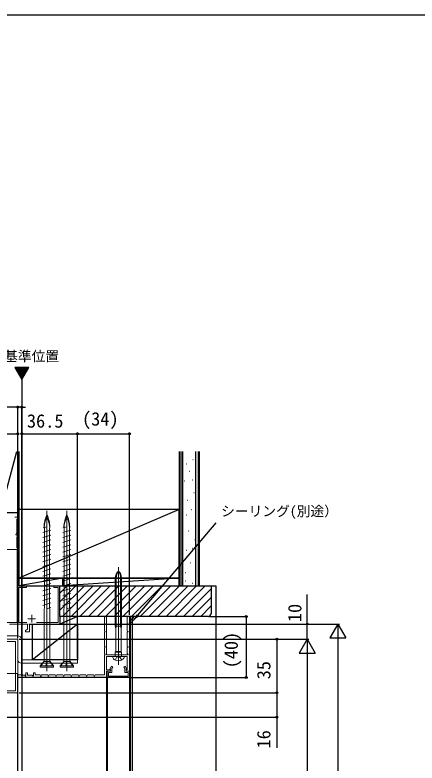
# Model space of a CAD drawing. Units: millimetres, scale not verified. Extents: x -525 to 525, y -783 to 779.
# Drawn here: x -154.9 to 108.4, y 256.7 to 747.1 of the extents above; entities that cross this region are included whole.
import ezdxf
from ezdxf.enums import TextEntityAlignment as Align

# ---------------------------------------------------------------- set-up
doc = ezdxf.new("R2010")
doc.units = ezdxf.units.MM
doc.header["$LTSCALE"] = 4
for name, color, linetype in [('0-1_USER1', 3, 'Continuous'), ('0-4_YKK_12', 2, 'Continuous'), ('0-6_YKK_D', 6, 'Continuous'), ('0-7_YKK_ZWAK', 7, 'Continuous'), ('0-8_YSS_K', 3, 'Continuous'), ('0-9_YSS_KE', 3, 'Continuous')]:
    doc.layers.add(name, color=color, linetype=linetype)
for name, color, linetype, lineweight in [('0-2_YKK_11', 211, 'Continuous', 18), ('0-3_YKK_11E', 4, 'Continuous', 18), ('0-5_YKK_13', 4, 'Continuous', 18)]:
    doc.layers.add(name, color=color, linetype=linetype, lineweight=lineweight)
doc.styles.add('ＭＳ ゴシック', font='')
doc.styles.get('ＭＳ ゴシック').set_extended_font_data('MS Gothic')

msp = doc.modelspace()

# ---------------------------------------------------------------- linework, layer by layer
at = {"layer": '0-2_YKK_11', "color": 30}
for points in [[(-112.834, 313.73), (-112.43, 314.43), (-108.469, 314.43), (-108.065, 313.73), (-107.834, 313.73), (-107.43, 314.43), (-103.469, 314.43), (-103.065, 313.73), (-102.834, 313.73), (-102.43, 314.43), (-96.35, 314.43), (-96.35, 327.426), (-95.85, 327.715), (-95.85, 327.946), (-96.35, 328.234), (-96.35, 332.426), (-95.85, 332.715), (-95.85, 332.946), (-96.35, 333.234), (-96.35, 337.426), (-95.85, 337.715), (-95.85, 337.946), (-96.35, 338.234), (-96.35, 342.426), (-95.85, 342.715), (-95.85, 342.946), (-96.35, 343.234), (-96.35, 347.426), (-95.85, 347.715), (-95.85, 347.946), (-96.35, 348.234), (-96.35, 352.426), (-95.65, 352.83)], [(-95.65, 352.83), (-94.95, 352.83), (-94.95, 327.63)], [(-94.95, 327.63), (-80.932, 327.63), (-80.825, 327.889), (-81.35, 328.413), (-81.35, 332.426), (-80.85, 332.715), (-80.85, 332.946), (-81.35, 333.234), (-81.35, 337.426), (-80.85, 337.715), (-80.85, 337.946), (-81.35, 338.234), (-81.35, 342.426), (-80.85, 342.715), (-80.85, 342.946), (-81.35, 343.234), (-81.35, 347.426), (-80.85, 347.715), (-80.85, 347.946), (-81.35, 348.234), (-81.35, 352.426), (-80.65, 352.83)], [(-80.65, 352.83), (-79.95, 352.83), (-79.95, 316.83)], [(-79.95, 316.83), (-82.15, 316.83), (-82.15, 317.83), (-81.35, 317.83), (-81.35, 326.53), (-86.691, 326.53), (-86.875, 326.65), (-87.425, 326.65), (-87.608, 326.53), (-94.95, 326.53), (-94.95, 317.83), (-92.25, 317.83), (-92.25, 316.83), (-94.95, 316.83), (-94.95, 312.83)], [(-94.95, 312.83), (-152.95, 312.83), (-152.95, 314.43), (-149.95, 314.43), (-149.75, 314.23), (-148.532, 314.23), (-147.997, 313.694), (-147.75, 313.797), (-147.75, 315.83), (-146.75, 315.83), (-146.75, 314.23), (-143.532, 314.23), (-143.041, 313.739), (-142.75, 313.86), (-142.75, 315.83), (-141.75, 315.83), (-141.75, 314.43), (-138.469, 314.43), (-138.065, 313.73), (-137.834, 313.73), (-137.43, 314.43), (-133.469, 314.43), (-133.065, 313.73), (-132.834, 313.73), (-132.43, 314.43), (-128.469, 314.43), (-128.065, 313.73), (-127.834, 313.73), (-127.43, 314.43), (-123.469, 314.43), (-123.065, 313.73), (-122.834, 313.73), (-122.43, 314.43), (-118.469, 314.43), (-118.065, 313.73), (-117.834, 313.73), (-117.43, 314.43), (-113.469, 314.43), (-113.065, 313.73), (-112.834, 313.73)]]:
    msp.add_lwpolyline(points, dxfattribs=at)
at = {"layer": '0-2_YKK_11'}
for points in [[(-178.05, 337.829), (-152.95, 337.829), (-152.95, 302.829), (-171.45, 302.829)], [(-175.15, 305.829), (-175.15, 331.629), (-174.1, 331.629), (-174.1, 336.629), (-164.75, 336.629), (-164.45, 336.329), (-154.45, 336.329), (-154.45, 304.029), (-166.751, 304.029)]]:
    msp.add_lwpolyline(points, dxfattribs=at)
at = {"layer": '0-2_YKK_11', "color": 30}
msp.add_lwpolyline([(-79.95, 312.83), (-94.45, 312.83), (-94.45, 316.83), (-92.35, 316.83), (-92.35, 317.93), (-92.723, 318.146), (-91.577, 320.13), (-90.884, 319.73), (-91.55, 318.578), (-91.55, 316.03), (-93.65, 316.03), (-93.65, 313.73), (-80.75, 313.73), (-80.75, 316.03), (-82.85, 316.03), (-82.85, 318.578), (-83.515, 319.73), (-82.822, 320.13), (-81.676, 318.146), (-82.05, 317.93), (-82.05, 316.83), (-79.95, 316.83)], close=True, dxfattribs=at)
at = {"layer": '0-3_YKK_11E'}
for p, q in [((-143.949, 353.83), (-143.949, 348.83)), ((-146.449, 351.33), (-141.449, 351.33))]:
    msp.add_line(p, q, dxfattribs=at)
for points in [[(-147.124, 348.93), (-152.449, 348.93), (-152.449, 371.83), (-147.449, 371.83), (-147.449, 372.83), (-152.449, 372.83), (-152.449, 397.83), (-153.749, 397.83), (-153.749, 404.93), (-152.449, 404.93), (-152.449, 406.13), (-154.076, 406.13), (-154.273, 406.47), (-153.749, 407.377), (-153.749, 416.63), (-152.449, 416.63), (-152.449, 417.83), (-154.949, 417.83)], [(-181.274, 348.93), (-153.549, 348.93), (-153.549, 396.73), (-174.849, 396.73), (-174.849, 393.756), (-173.187, 392.093)], [(-158.449, 347.83), (-146.649, 347.83), (-146.649, 344.381), (-147.949, 343.63), (-147.949, 342.83), (-145.449, 342.83), (-145.449, 347.83), (-125.449, 347.83), (-125.449, 372.83), (-129.449, 372.83), (-129.449, 371.73)], [(-129.449, 371.73), (-126.649, 371.73), (-126.649, 348.93), (-140.774, 348.93)]]:
    msp.add_lwpolyline(points, dxfattribs=at)
at = {"layer": '0-4_YKK_12'}
for p, q in [((-154.824, 515.771), (-154.528, 516.067)), ((-154.566, 515.322), (-153.821, 516.067)), ((-154.307, 514.874), (-153.114, 516.067)), ((-154.048, 514.426), (-152.407, 516.067)), ((-153.789, 513.977), (-151.699, 516.067)), ((-153.53, 513.529), (-150.992, 516.067)), ((-153.272, 513.081), (-150.285, 516.067)), ((-153.013, 512.633), (-149.578, 516.067)), ((-152.754, 512.184), (-148.871, 516.067)), ((-152.495, 511.736), (-148.164, 516.067)), ((-152.236, 511.288), (-147.457, 516.067)), ((-151.977, 510.839), (-146.75, 516.067)), ((-151.719, 510.391), (-146.043, 516.067)), ((-151.46, 509.943), (-146.677, 514.726)), ((-151.201, 509.495), (-147.643, 513.053)), ((-150.942, 509.046), (-148.609, 511.38)), ((-150.683, 508.598), (-149.575, 509.707)), ((-150.449, 508.192), (-150.449, -182.947)), ((-79.753, 352.83), (-79.753, 312.83)), ((-79.453, 352.83), (-79.453, 117.057)), ((-77.953, 117.057), (-77.953, 352.83)), ((-152.949, 117.057), (-152.95, 315.329)), ((-79.753, 312.83), (-152.95, 312.83)), ((-94.95, 312.83), (-94.95, 117.057)), ((-94.45, 312.83), (-94.451, 117.057)), ((-79.95, 312.83), (-79.951, 117.057))]:
    msp.add_line(p, q, dxfattribs=at)
msp.add_lwpolyline([(-154.996, 516.067), (-150.449, 508.192), (-145.902, 516.067)], close=True, dxfattribs=at)
at = {"layer": '0-5_YKK_13'}
for p, q in [((-133.95, 316.985), (-133.95, 421.984)), ((-120.95, 316.985), (-120.95, 421.984)), ((-136.6, 407.734), (-131.3, 409.376)), ((-136.46, 410.833), (-133.95, 411.611)), ((-135.85, 411.485), (-135.756, 411.051)), ((-135.624, 360.336), (-135.624, 411.092)), ((-132.05, 411.485), (-132.275, 410.535)), ((-132.275, 358.317), (-132.275, 410.535)), ((-123.6, 407.734), (-118.3, 409.376)), ((-123.46, 410.833), (-120.95, 411.611)), ((-122.85, 411.485), (-122.756, 411.051)), ((-122.624, 360.336), (-122.624, 411.092)), ((-119.05, 411.485), (-119.275, 410.535)), ((-119.275, 358.317), (-119.275, 410.535)), ((-136.6, 404.554), (-131.3, 406.196)), ((-136.6, 401.374), (-131.3, 403.016)), ((-123.6, 404.554), (-118.3, 406.196)), ((-123.6, 401.374), (-118.3, 403.016)), ((-136.6, 398.194), (-131.3, 399.836)), ((-123.6, 398.194), (-118.3, 399.836)), ((-136.6, 395.014), (-131.3, 396.656)), ((-136.6, 391.834), (-131.3, 393.476)), ((-123.6, 395.014), (-118.3, 396.656)), ((-123.6, 391.834), (-118.3, 393.476)), ((-136.6, 388.654), (-131.3, 390.296)), ((-123.6, 388.654), (-118.3, 390.296)), ((-136.6, 385.474), (-131.3, 387.116)), ((-136.6, 382.294), (-131.3, 383.936)), ((-123.6, 385.474), (-118.3, 387.116)), ((-123.6, 382.294), (-118.3, 383.936)), ((-136.6, 379.114), (-131.3, 380.756)), ((-123.6, 379.114), (-118.3, 380.756)), ((-136.6, 375.934), (-131.3, 377.576)), ((-136.6, 372.754), (-131.3, 374.396)), ((-123.6, 375.934), (-118.3, 377.576)), ((-123.6, 372.754), (-118.3, 374.396)), ((-136.6, 369.574), (-131.3, 371.216)), ((-136.6, 366.394), (-131.3, 368.036)), ((-123.6, 369.574), (-118.3, 371.216)), ((-123.6, 366.394), (-118.3, 368.036)), ((-136.6, 363.214), (-131.3, 364.856)), ((-123.6, 363.214), (-118.3, 364.856)), ((-136.6, 360.034), (-131.3, 361.676)), ((-135.85, 357.485), (-135.624, 358.5)), ((-135.624, 358.5), (-135.624, 360.336)), ((-133.95, 357.798), (-131.439, 358.576)), ((-132.05, 357.485), (-132.254, 358.323)), ((-123.6, 360.034), (-118.3, 361.676)), ((-122.85, 357.485), (-122.624, 358.5)), ((-122.624, 358.5), (-122.624, 360.336)), ((-120.95, 357.798), (-118.439, 358.576)), ((-119.05, 357.485), (-119.254, 358.323)), ((-135.85, 357.485), (-135.85, 323.364)), ((-132.05, 323.501), (-132.05, 357.485)), ((-122.85, 357.485), (-122.85, 323.364)), ((-119.05, 323.501), (-119.05, 357.485)), ((-85.1, 346.53), (-89.2, 346.53)), ((-88.9, 344.73), (-89.2, 346.53)), ((-88.9, 344.73), (-88.6, 346.53)), ((-88.9, 329.85), (-88.9, 344.73)), ((-85.4, 344.73), (-85.7, 346.53)), ((-85.4, 344.73), (-85.1, 346.53)), ((-85.4, 329.85), (-85.4, 344.73)), ((-89.2, 329.33), (-85.1, 329.33)), ((-89.2, 326.83), (-89.2, 329.33)), ((-85.1, 329.33), (-85.4, 329.85)), ((-85.1, 326.83), (-85.1, 329.33)), ((-90.95, 326.53), (-90.95, 326.481)), ((-90.95, 326.53), (-83.35, 326.53)), ((-83.35, 326.481), (-83.35, 326.53)), ((-138.35, 320.385), (-135.735, 323.501)), ((-138.35, 320.385), (-129.55, 320.385)), ((-138.35, 320.385), (-138.35, 319.785)), ((-129.85, 319.485), (-138.05, 319.485)), ((-138.033, 320.385), (-135.741, 323.328)), ((-135.741, 323.328), (-135.735, 323.501)), ((-134.119, 323.328), (-135.741, 323.328)), ((-134.662, 320.385), (-134.119, 323.328)), ((-133.894, 323.501), (-134.419, 320.385)), ((-134.343, 320.385), (-133.903, 323.328)), ((-134.119, 323.328), (-133.894, 323.501)), ((-133.903, 323.328), (-133.894, 323.501)), ((-132.2, 323.328), (-133.903, 323.328)), ((-132.05, 323.501), (-132.2, 323.328)), ((-129.926, 320.385), (-132.2, 323.328)), ((-129.55, 320.385), (-132.05, 323.501)), ((-129.55, 319.785), (-129.55, 320.385)), ((-125.35, 320.385), (-122.735, 323.501)), ((-125.35, 320.385), (-116.55, 320.385)), ((-125.35, 320.385), (-125.35, 319.785)), ((-116.85, 319.485), (-125.05, 319.485)), ((-125.033, 320.385), (-122.741, 323.328)), ((-122.741, 323.328), (-122.735, 323.501)), ((-121.119, 323.328), (-122.741, 323.328)), ((-121.662, 320.385), (-121.119, 323.328)), ((-120.894, 323.501), (-121.419, 320.385)), ((-121.343, 320.385), (-120.903, 323.328)), ((-121.119, 323.328), (-120.894, 323.501)), ((-120.903, 323.328), (-120.894, 323.501)), ((-119.2, 323.328), (-120.903, 323.328)), ((-119.05, 323.501), (-119.2, 323.328)), ((-116.926, 320.385), (-119.2, 323.328)), ((-116.55, 320.385), (-119.05, 323.501)), ((-116.55, 319.785), (-116.55, 320.385))]:
    msp.add_line(p, q, dxfattribs=at)
at = {"layer": '0-5_YKK_13', "color": 80}
for p, q in [((-202.95, 337.83), (-152.95, 337.83)), ((-152.95, 337.83), (-152.95, 324.43)), ((-150.65, 337.83), (-150.65, 324.43)), ((-150.65, 324.43), (-113.95, 324.43)), ((-113.95, 322.13), (-113.95, 324.43)), ((-150.65, 322.13), (-113.95, 322.13))]:
    msp.add_line(p, q, dxfattribs=at)
at = {"layer": '0-5_YKK_13'}
for points in [[(-87.15, 321.155), (-87.15, 352.83), (-87.15, 385.188)], [(-89.2, 346.53), (-89.2, 352.83), (-89.2, 378.014)], [(-88.6, 346.53), (-88.6, 352.83), (-88.6, 378.014)], [(-85.7, 346.53), (-85.7, 352.83), (-85.7, 378.014)], [(-85.1, 346.53), (-85.1, 352.83), (-85.1, 378.014)], [(-89.2, 329.33), (-88.9, 329.85), (-85.4, 329.85)], [(-89.3, 324.139), (-88.295, 325.99), (-87.15, 326.598)], [(-85, 324.139), (-86.005, 325.99), (-87.15, 326.598)]]:
    msp.add_lwpolyline(points, dxfattribs=at)
at = {"layer": '0-5_YKK_13', "color": 80}
msp.add_lwpolyline([(-202.95, 337.83), (-202.95, 340.13), (-152.95, 340.13)], dxfattribs=at)
at = {"layer": '0-5_YKK_13'}
msp.add_lwpolyline([(-233.95, 337.83), (-152.95, 337.83), (-152.95, 315.329), (-233.95, 315.329)], close=True, dxfattribs=at)
for centre, radius, start, end in [((-113.234, 410.538), 22.635, 156.89336, 177.60385), ((-118.065, 409.981), 17.748, 155.60689, 176.19629), ((-133.95, 417.173), 0.312, 26.38444, 153.61556), ((-133.95, 419.368), 0.117, 27.35017, 152.64983), ((-154.665, 410.538), 22.635, 2.39615, 23.10664), ((-149.834, 409.981), 17.748, 3.82521, 24.39311), ((-100.234, 410.538), 22.635, 156.89336, 177.60385), ((-105.065, 409.981), 17.748, 155.60689, 176.19629), ((-120.95, 417.173), 0.312, 26.38444, 153.61556), ((-120.95, 419.368), 0.117, 27.35017, 152.64983), ((-141.665, 410.538), 22.635, 2.39615, 23.10664), ((-136.834, 409.981), 17.748, 3.82521, 24.39311), ((-83.2, 378.014), 6, 131.17289, 180), ((-80.841, 378.014), 7.759, 144.40102, 180), ((-91.1, 378.014), 6, 0, 48.82711), ((-93.458, 378.014), 7.759, 0, 35.59898), ((-88.55, 326.481), 2.4, 180, 234.31467), ((-87.15, 328.43), 4.8, 234.31467, 305.68533), ((-89.5, 326.83), 0.3, 270, 0), ((-84.8, 326.83), 0.3, 180, 270), ((-85.75, 326.481), 2.4, 305.68533, 0), ((-138.05, 319.785), 0.3, 180, 270), ((-129.85, 319.785), 0.3, 270, 0), ((-125.05, 319.785), 0.3, 180, 270), ((-116.85, 319.785), 0.3, 270, 0)]:
    msp.add_arc(centre, radius, start, end, dxfattribs=at)
at = {"layer": '0-5_YKK_13', "color": 80}
for centre, start, end in [((-152.95, 337.83), 0, 90), ((-150.65, 324.43), 180, 270)]:
    msp.add_arc(centre, 2.3, start, end, dxfattribs=at)
at = {"layer": '0-6_YKK_D'}
for p, q in [((-152.95, 338.53), (-152.95, 490.914)), ((-150.449, 313.83), (-150.449, 490.914)), ((-152.95, 489.914), (-180.277, 489.914)), ((-150.449, 489.914), (-152.95, 489.914)), ((-150.449, 489.914), (-147.899, 489.914)), ((-233.95, 472.43), (-152.95, 472.43)), ((-152.95, 338.53), (-152.95, 473.43)), ((-150.449, 313.83), (-150.449, 473.43)), ((-150.449, 472.43), (-113.95, 472.43)), ((-113.95, 325.43), (-113.95, 473.43)), ((-113.95, 325.43), (-113.95, 473.43)), ((-113.95, 472.43), (-79.95, 472.43)), ((-79.95, 353.83), (-79.95, 473.43)), ((-27.449, 352.83), (-2.449, 352.83)), ((-3.449, 352.83), (-3.449, 312.83)), ((-145.849, 347.83), (37.551, 347.83)), ((-145.849, 347.83), (57.551, 347.83)), ((56.551, 347.83), (51.301, 338.737)), ((56.551, 347.83), (61.801, 338.737)), ((56.551, 347.83), (56.551, 329.644)), ((51.301, 338.737), (61.801, 338.737)), ((-152.25, 337.83), (37.551, 337.83)), ((-152.25, 337.83), (37.551, 337.83)), ((-122.25, 337.83), (17.55, 337.83)), ((16.55, 337.83), (16.55, 302.83)), ((36.551, 337.83), (31.301, 328.736)), ((36.551, 337.83), (41.801, 328.736)), ((36.551, 337.83), (36.551, 319.643)), ((56.551, 337.33), (56.551, -100.67)), ((31.301, 328.736), (41.801, 328.736)), ((36.551, 327.33), (36.551, -100.67)), ((-79.25, 312.83), (-2.449, 312.83)), ((-152.25, 302.829), (17.551, 302.829)), ((-122.25, 302.83), (17.55, 302.83)), ((-170.75, 286.829), (17.551, 286.829))]:
    msp.add_line(p, q, dxfattribs=at)
for points in [[(-76.051, 351.729), (-74.402, 353.674), (-23.04, 414.266)], [(36.551, 337.83), (36.551, 347.83), (36.551, 367.143)], [(-73.881, 353.232), (-76.051, 351.729), (-74.923, 354.116)], [(16.551, 302.829), (16.551, 286.829), (16.551, 266.62)]]:
    msp.add_lwpolyline(points, dxfattribs=at)
for centre, radius in [((-152.95, 489.914), 0.637), ((-150.449, 489.914), 0.637), ((-152.95, 472.43), 0.637), ((-150.449, 472.43), 0.637), ((-113.95, 472.43), 0.637), ((-113.95, 472.43), 0.637), ((-79.95, 472.43), 0.637), ((-3.449, 352.83), 0.637), ((36.551, 347.83), 0.478), ((16.55, 337.83), 0.637), ((-3.449, 312.83), 0.637), ((16.55, 302.83), 0.637), ((16.551, 302.829), 0.637), ((16.551, 286.829), 0.637)]:
    msp.add_circle(centre, radius, dxfattribs=at)
at = {"layer": '0-7_YKK_ZWAK'}
msp.add_line((-525, 747.1), (525, 747.1), dxfattribs=at)
at = {"layer": '0-8_YSS_K'}
for p, q in [((-164.449, 420.83), (-153.726, 461.041)), ((-152.449, 442.83), (-152.449, 461.041)), ((-152.449, 420.83), (-152.449, 461.041)), ((-152.449, 461.041), (-152.449, 420.83)), ((-45.949, 372.83), (-45.949, 461.041)), ((-36.449, 372.83), (-36.449, 461.041)), ((-33.949, 372.83), (-33.949, 461.041)), ((-42.736, 452.913), (-42.536, 452.913)), ((-38.482, 455.783), (-38.282, 455.783)), ((-40.638, 448.018), (-40.438, 448.018)), ((-44.135, 441.724), (-43.935, 441.724)), ((-38.54, 442.423), (-38.34, 442.423)), ((-37.841, 434.031), (-37.641, 434.031)), ((-42.037, 429.135), (-41.837, 429.135)), ((-47.449, 422.83), (-152.449, 377.83)), ((-39.24, 422.841), (-39.04, 422.841)), ((-42.736, 419.344), (-42.536, 419.344)), ((-41.338, 408.854), (-41.138, 408.854)), ((-37.142, 403.259), (-36.942, 403.259)), ((-38.54, 397.664), (-38.34, 397.664)), ((-42.736, 396.265), (-42.536, 396.265)), ((-39.939, 387.873), (-39.739, 387.873)), ((-123.449, 377.83), (-152.449, 372.83)), ((-47.449, 377.83), (-123.449, 372.83)), ((-43.436, 381.579), (-43.236, 381.579)), ((-125.449, 352.83), (-125.449, 372.83)), ((-125.449, 356.825), (-109.444, 372.83)), ((-125.449, 362.482), (-115.101, 372.83)), ((-125.449, 368.139), (-120.758, 372.83)), ((-123.787, 352.83), (-103.787, 372.83)), ((-118.131, 352.83), (-98.131, 372.83)), ((-112.474, 352.83), (-92.474, 372.83)), ((-106.817, 352.83), (-86.817, 372.83)), ((-101.16, 352.83), (-81.16, 372.83)), ((-95.503, 352.83), (-75.503, 372.83)), ((-89.846, 352.83), (-69.846, 372.83)), ((-84.189, 352.83), (-64.189, 372.83)), ((-78.533, 352.83), (-58.533, 372.83)), ((-72.876, 352.83), (-52.876, 372.83)), ((-67.219, 352.83), (-47.219, 372.83)), ((-61.562, 352.83), (-41.562, 372.83)), ((-55.905, 352.83), (-35.905, 372.83)), ((-50.248, 352.83), (-30.248, 372.83)), ((-43.135, 376.092), (-42.935, 376.092)), ((-38.54, 374.585), (-38.34, 374.585)), ((-44.591, 352.83), (-26.449, 370.972)), ((-38.935, 352.83), (-26.449, 365.315)), ((-33.278, 352.83), (-26.449, 359.659)), ((-113.95, 352.83), (-125.449, 347.83)), ((-79.95, 347.831), (-74.95, 352.831)), ((-79.95, 352.568), (-79.687, 352.831)), ((-79.95, 349.739), (-76.858, 352.831)), ((-77.942, 349.838), (-79.95, 351.845)), ((-79.357, 348.424), (-79.95, 349.016)), ((-76.528, 351.252), (-78.107, 352.831)), ((-75.114, 352.666), (-75.278, 352.831)), ((-113.95, 347.83), (-143.349, 324.43))]:
    msp.add_line(p, q, dxfattribs=at)
for points in [[(-152.449, 420.83), (-164.449, 420.83), (-164.449, 461.041)], [(-26.449, 372.83), (-23.449, 372.83), (-23.449, 117.057)]]:
    msp.add_lwpolyline(points, dxfattribs=at)
for points in [[(-123.449, 377.83), (-152.449, 377.83), (-152.449, 372.83), (-123.449, 372.83)], [(-123.449, 372.83), (-47.449, 372.83), (-47.449, 377.83), (-123.449, 377.83)], [(-125.449, 347.83), (-113.95, 347.83), (-113.95, 352.83), (-125.449, 352.83)], [(-113.95, 324.43), (-143.349, 324.43), (-143.349, 347.83), (-113.95, 347.83)]]:
    msp.add_lwpolyline(points, close=True, dxfattribs=at)
at = {"layer": '0-9_YSS_KE'}
for p, q in [((-47.449, 461.041), (-47.449, 372.83)), ((-44.949, 372.83), (-44.949, 461.041)), ((-34.949, 461.041), (-34.949, 372.83))]:
    msp.add_line(p, q, dxfattribs=at)
msp.add_lwpolyline([(-152.449, 377.83), (-47.449, 377.83), (-47.449, 422.83), (-152.449, 422.83)], close=True, dxfattribs=at)
for points in [[(-125.449, 372.83), (-26.449, 372.83), (-26.449, 354.83)], [(-28.449, 352.83), (-125.449, 352.83), (-125.449, 372.83)]]:
    msp.add_lwpolyline(points, dxfattribs=at)
msp.add_arc((-28.449, 354.83), 2, 270.00002, 0, dxfattribs=at)

# ---------------------------------------------------------------- texts
at = {"layer": '0-1_USER1', "style": 'ＭＳ ゴシック'}
msp.add_text('取付基準位置', height=6.598, dxfattribs=at).set_placement((-180.002, 518.17), align=Align.BOTTOM_LEFT)
at = {"layer": '0-6_YKK_D', "style": 'ＭＳ ゴシック'}
for s, height, p in [('(34)', 8.798, (-110.961, 475.293)), ('36.5', 8.798, (-147.063, 473.93)), ('シーリング(別途）', 6.598, (-19.903, 416.539))]:
    msp.add_text(s, height=height, dxfattribs=at).set_placement(p, align=Align.BOTTOM_LEFT)
for s, p in [('10', (35.351, 349.102)), ('(40)', (-6.313, 318.819)), ('35', (15.05, 311.602)), ('16', (15.051, 266.279))]:
    msp.add_text(s, height=8.798, rotation=90, dxfattribs=at).set_placement(p, align=Align.BOTTOM_LEFT)

doc.saveas('drawing.dxf')
